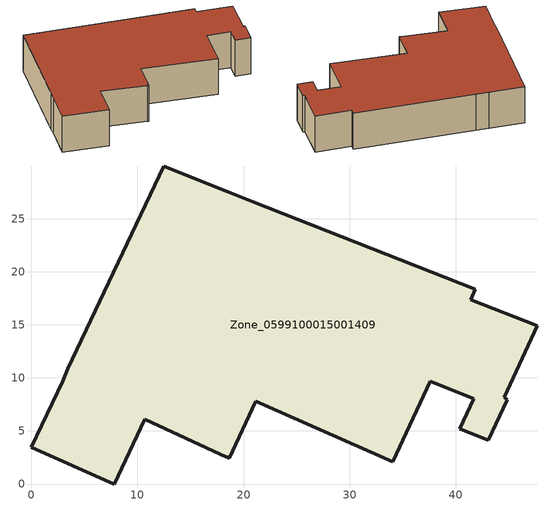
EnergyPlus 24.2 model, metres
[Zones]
Zone_0599100015001409
 floor ground (C_G): 44.59,8.18 44.86,7.95 43.08,4.15 40.4,5.21 41.72,8.04 37.6,9.68 34.06,2.08 21.16,7.82 18.66,2.44 18.43,2.55 18.41,2.5 10.67,6.11 7.83,0 0,3.45 2.95,9.71 3.4,10.89 12.48,29.99 18.52,27.58 20.87,26.63 41.87,18.35 41.43,17.39 47.68,14.92 z0.89
 wall outside (C_F): 18.52,27.58 12.48,29.99 3.4,10.89 2.95,9.71 0,3.45 7.83,0 10.67,6.11 18.41,2.5 18.43,2.55 18.66,2.44 21.16,7.82 34.06,2.08 37.6,9.68 41.72,8.04 40.4,5.21 43.08,4.15 44.86,7.95 44.59,8.18 47.68,14.92 41.43,17.39 41.87,18.35 20.87,26.63 18.52,27.58 z0.89:8.17
 roof outside (C_R): 10.67,6.11 18.41,2.5 18.43,2.55 18.66,2.44 21.16,7.82 34.06,2.08 37.6,9.68 41.72,8.04 40.4,5.21 43.08,4.15 44.86,7.95 44.59,8.18 47.68,14.92 41.43,17.39 41.87,18.35 20.87,26.63 18.52,27.58 12.48,29.99 3.4,10.89 2.95,9.71 0,3.45 7.83,0 z8.17
[BUILDING]
Pand.0599100015001409: North Axis=0; Terrain=City; Loads Convergence Tolerance Value=0.04; Temperature Convergence Tolerance Value=0.4; Solar Distribution=FullExterior; Maximum Number of Warmup Days=25; Minimum Number of Warmup Days=1
[Site:Location]
Rotterdam.The.Hague.AP_ZH_NLD Design_Conditions: Latitude=51.96; Longitude=4.45; Time Zone=1; Elevation=-4.5
[SITE:GROUNDTEMPERATURE:BUILDINGSURFACE]
18, 18, 18, 18, 18, 18, 18, 18, 18, 18, 18, 18
[MATERIAL] Thermal Absorptance=0.9; Solar Absorptance=0.7; Visible Absorptance=0.7
Name | Roughness | Thickness | Conductivity | Density | Specific Heat
G.TC.1965-1974 | MediumSmooth | 0.15 | 0.882353 | 540 | 1210
F.TC.1965-1974 | Rough | 0.3 | 0.697674 | 1920 | 840
R.TC.1965-1974 | MediumRough | 0.2 | 0.232558 | 1500 | 1000
[CONSTRUCTION]
C_G: G.TC.1965-1974
C_F: F.TC.1965-1974
C_R: R.TC.1965-1974
[ZONE]
Zone_0599100015001409: Type=1; Multiplier=1; Ceiling Height=Autocalculate; Volume=Autocalculate; Floor Area=autocalculate; Part of Total Floor Area=Yes
[ZONEINFILTRATION:DESIGNFLOWRATE]
Infil_Zone_0599100015001409: Zone or ZoneList or Space or SpaceList=Zone_0599100015001409; Schedule=AlwaysOn; Design Flow Rate Calculation Method=Flow/Area; Flow Rate per Floor Area=0.003; Constant Term Coefficient=1; Temperature Term Coefficient=0; Velocity Term Coefficient=0; Velocity Squared Term Coefficient=0
[HVACTEMPLATE:ZONE:IDEALLOADSAIRSYSTEM]
Zone_0599100015001409: Maximum Heating Supply Air Temperature=50; Minimum Cooling Supply Air Temperature=13; Maximum Heating Supply Air Humidity Ratio=0.0156; Minimum Cooling Supply Air Humidity Ratio=0.0077; Heating Limit=NoLimit; Cooling Limit=NoLimit; Dehumidification Control Type=ConstantSensibleHeatRatio; Cooling Sensible Heat Ratio=0.7; Dehumidification Setpoint=60; Humidification Control Type=None; Humidification Setpoint=30; Outdoor Air Method=None; Outdoor Air Flow Rate per Person=0.00944; Outdoor Air Flow Rate per Zone Floor Area=0; Outdoor Air Flow Rate per Zone=0; Demand Controlled Ventilation Type=None; Outdoor Air Economizer Type=NoEconomizer; Heat Recovery Type=None; Sensible Heat Recovery Effectiveness=0.7; Latent Heat Recovery Effectiveness=0.65
[ZONECONTROL:THERMOSTAT]
ThermostatControl_Zone_0599100015001409: Zone or ZoneList=Zone_0599100015001409; Control Type Schedule=DualSetpointControlType; Control 1=Thermostat_Zone_0599100015001409; Temperature Difference Between Cutout And Setpoint=0
[THERMOSTATSETPOINT:DUALSETPOINT]
Thermostat_Zone_0599100015001409: Heating Setpoint Temperature Schedule=HeatingSetpoint_Zone_0599100015001409; Cooling Setpoint Temperature Schedule=CoolingSetpoint_Zone_0599100015001409
[SCHEDULE:COMPACT]
HeatingSetpoint_Zone_0599100015001409: Through: 12/31, For: AllDays, Until: 24:00, 21
CoolingSetpoint_Zone_0599100015001409: Through: 12/31, For: AllDays, Until: 24:00, 24
DualSetpointControlType: Through: 12/31, For: AllDays, Until: 24:00, 4
AlwaysOn: Through: 12/31, For: AllDays, Until: 24:00, 1
